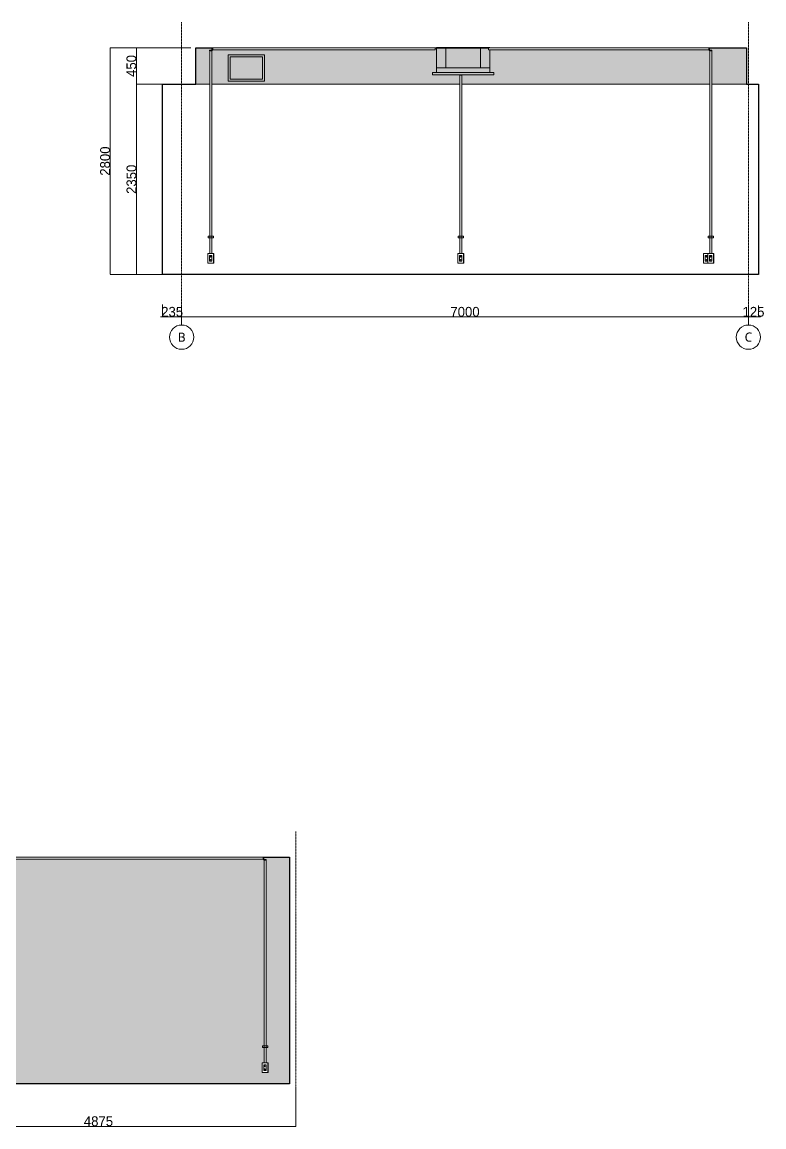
# Model space of a CAD drawing. Header units: millimetres. Extents: x -376000 to 292178, y -193032 to 188048.
# Drawn here: x -161039 to -151878, y -161838 to -148190 of the extents above; entities that cross this region are included whole.
import ezdxf

# ---------------------------------------------------------------- set-up
doc = ezdxf.new("R2010")
doc.units = ezdxf.units.MM
doc.header["$PDMODE"] = 1
doc.header["$PDSIZE"] = -2
doc.linetypes.add('ラインタイプ-6', pattern=[5.291531, 3.175, -1.058062, 0.352704, -0.705764])
for name, color, linetype, lineweight, true_color in [('02_0.25', 1, 'Continuous', 25, 0xff0000), ('04_0.10', 7, 'Continuous', 9, 0x0099ff), ('06一点鎖線', 7, 'ラインタイプ-6', 9, 0x9999ff)]:
    doc.layers.add(name, color=color, linetype=linetype, lineweight=lineweight, true_color=true_color)
for name, color, linetype, lineweight in [('07_文字・記号', 7, 'Continuous', 9), ('_平面図（新設） (2D)', 7, 'Continuous', 5), ('寸法', 7, 'Continuous', 5)]:
    doc.layers.add(name, color=color, linetype=linetype, lineweight=lineweight)
doc.styles.add('Hiragino Kaku Gothic Pro W3', font='', dxfattribs={"bigfont": 'Hiragino Kaku Gothic Pro W3'})
doc.styles.add('Hiragino Sans W3', font='', dxfattribs={"bigfont": 'Hiragino Sans W3'})
doc.styles.add('Yu Gothic UI Semilight', font='Yu Gothic UI Semilight.ttf')
doc.styles.get('Hiragino Kaku Gothic Pro W3').set_extended_font_data('Hiragino Kaku Gothic Pro W3')
doc.styles.get('Hiragino Sans W3').set_extended_font_data('Hiragino Sans W3')
doc.dimstyles.new('建具表寸法', dxfattribs={"dimtxt": 161.781684, "dimasz": 0.199988, "dimexe": 0, "dimexo": 0.3, "dimgap": 0.005, "dimtad": 1, "dimdsep": 46, "dimtxsty": 'Hiragino Sans W3', "dimblk": 'DOT', "dimblk1": 'DOT', "dimblk2": 'DOT', "dimcen": 0, "dimazin": 0, "dimtfac": 1, "dimtix": 1, "dimtmove": 0, "dimatfit": 0, "dimldrblk": 'VW_FILLEDARROW', "dimfxl": 1, "dimfrac": 2, "dimtolj": 1, "dimarcsym": 0})

# ---------------------------------------------------------------- blocks, each defined once
blk = doc.blocks.new('グループ-651')
at = {"color": 255}
blk.add_wipeout([(-158496, -148595), (-158046, -148595), (-158046, -148920), (-158496, -148920)], dxfattribs=at).dxf.layer = '04_0.10'
at = {"layer": '04_0.10', "color": 251, "flags": 128}
blk.add_lwpolyline([(-158496, -148595), (-158046, -148595), (-158046, -148920), (-158496, -148920)], close=True, dxfattribs=at)
at = {"color": 255}
blk.add_wipeout([(-158471, -148620), (-158071, -148620), (-158071, -148895), (-158471, -148895)], dxfattribs=at).dxf.layer = '04_0.10'
at = {"layer": '04_0.10', "color": 251, "flags": 128}
blk.add_lwpolyline([(-158471, -148620), (-158071, -148620), (-158071, -148895), (-158471, -148895)], close=True, dxfattribs=at)
blk = doc.blocks.new('グループ-652')
at = {"color": 255}
blk.add_wipeout([(-152625, -151047), (-152509, -151047), (-152509, -151167), (-152625, -151167)], dxfattribs=at).dxf.layer = '04_0.10'
at = {"layer": '04_0.10', "color": 251, "flags": 128}
blk.add_lwpolyline([(-152625, -151047), (-152509, -151047), (-152509, -151167), (-152625, -151167)], close=True, dxfattribs=at)
at = {"color": 255}
blk.add_wipeout([(-152604, -151073), (-152576, -151073), (-152576, -151142), (-152604, -151142)], dxfattribs=at).dxf.layer = '04_0.10'
at = {"layer": '04_0.10', "color": 251, "flags": 128}
blk.add_lwpolyline([(-152604, -151073), (-152576, -151073), (-152576, -151142), (-152604, -151142)], close=True, dxfattribs=at)
at = {"color": 255}
blk.add_wipeout([(-152596, -151122), (-152594, -151122), (-152594, -151132), (-152596, -151132)], dxfattribs=at).dxf.layer = '04_0.10'
at = {"layer": '04_0.10', "color": 251, "flags": 128}
blk.add_lwpolyline([(-152596, -151122), (-152594, -151122), (-152594, -151132), (-152596, -151132)], close=True, dxfattribs=at)
at = {"color": 255}
blk.add_wipeout([(-152586, -151122), (-152584, -151122), (-152584, -151132), (-152586, -151132)], dxfattribs=at).dxf.layer = '04_0.10'
at = {"layer": '04_0.10', "color": 251, "flags": 128}
blk.add_lwpolyline([(-152586, -151122), (-152584, -151122), (-152584, -151132), (-152586, -151132)], close=True, dxfattribs=at)
at = {"color": 255}
blk.add_wipeout([(-152596, -151082), (-152594, -151082), (-152594, -151092), (-152596, -151092)], dxfattribs=at).dxf.layer = '04_0.10'
at = {"layer": '04_0.10', "color": 251, "flags": 128}
blk.add_lwpolyline([(-152596, -151082), (-152594, -151082), (-152594, -151092), (-152596, -151092)], close=True, dxfattribs=at)
at = {"color": 255}
blk.add_wipeout([(-152586, -151082), (-152584, -151082), (-152584, -151092), (-152586, -151092)], dxfattribs=at).dxf.layer = '04_0.10'
at = {"layer": '04_0.10', "color": 251, "flags": 128}
blk.add_lwpolyline([(-152586, -151082), (-152584, -151082), (-152584, -151092), (-152586, -151092)], close=True, dxfattribs=at)
at = {"color": 255}
blk.add_wipeout([(-152558, -151073), (-152530, -151073), (-152530, -151142), (-152558, -151142)], dxfattribs=at).dxf.layer = '04_0.10'
at = {"layer": '04_0.10', "color": 251, "flags": 128}
blk.add_lwpolyline([(-152558, -151073), (-152530, -151073), (-152530, -151142), (-152558, -151142)], close=True, dxfattribs=at)
at = {"color": 255}
blk.add_wipeout([(-152550, -151084), (-152537, -151084), (-152537, -151091), (-152550, -151091)], dxfattribs=at).dxf.layer = '04_0.10'
at = {"layer": '04_0.10', "color": 251, "flags": 128}
blk.add_lwpolyline([(-152550, -151084), (-152537, -151084), (-152537, -151091), (-152550, -151091)], close=True, dxfattribs=at)
blk = doc.blocks.new('_Dot')
at = {"color": 0, "linetype": 'ByBlock', "lineweight": -2}
blk.add_line((-0.5, 0), (-1, 0), dxfattribs=at)
at = {"color": 0, "linetype": 'ByBlock', "const_width": 0.5}
blk.add_lwpolyline([(-0.25, 0, 1), (0.25, 0, 1)], format="xyb", close=True, dxfattribs=at)
blk = doc.blocks.new('*D1007')
at = {"layer": 'Defpoints', "color": 0}
for p in [(-152069, -151690), (-151944, -151690), (-151944, -151833)]:
    blk.add_point(p, dxfattribs=at)
at = {"layer": '寸法', "color": 0, "lineweight": -2}
for p, q in [((-152069, -151690), (-152069, -151833)), ((-151944, -151690), (-151944, -151833)), ((-152081, -151833), (-152093, -151833)), ((-152069, -151833), (-151944, -151833)), ((-151932, -151833), (-151920, -151833))]:
    blk.add_line(p, q, dxfattribs=at)
at = {"layer": '寸法', "color": 0, "lineweight": -2, "xscale": 11.999267578125, "yscale": 11.999267578125, "zscale": 11.999267578125}
blk.add_blockref('_Dot', (-152069, -151833), dxfattribs=at)
at = {"layer": '寸法', "color": 0, "lineweight": -2, "xscale": 11.999267578125, "yscale": 11.999267578125, "zscale": 11.999267578125, "rotation": 180}
blk.add_blockref('_Dot', (-151944, -151833), dxfattribs=at)
at = {"layer": '寸法', "color": 0, "insert": (-152006, -151770), "char_height": 121.3, "attachment_point": 5, "style": 'Hiragino Kaku Gothic Pro W3'}
blk.add_mtext('\\A1;125', dxfattribs=at)
blk = doc.blocks.new('VW_FILLEDARROW')
at = {"color": 0, "linetype": 'Continuous', "lineweight": 5, "transparency": 16777216, "flags": 128}
blk.add_lwpolyline([(-161.3, 43.2), (0, 0), (-161.3, -43.2)], close=True, dxfattribs=at)
blk = doc.blocks.new('*D1008')
at = {"layer": 'Defpoints', "color": 0}
for p in [(-159069, -151690), (-152069, -151690), (-152069, -151833)]:
    blk.add_point(p, dxfattribs=at)
at = {"layer": '寸法', "color": 0, "lineweight": -2}
for p, q in [((-159069, -151690), (-159069, -151833)), ((-152069, -151690), (-152069, -151833)), ((-159057, -151833), (-152081, -151833))]:
    blk.add_line(p, q, dxfattribs=at)
at = {"layer": '寸法', "color": 0, "lineweight": -2, "xscale": 11.999267578125, "yscale": 11.999267578125, "zscale": 11.999267578125, "rotation": 180}
blk.add_blockref('_Dot', (-159069, -151833), dxfattribs=at)
at = {"layer": '寸法', "color": 0, "lineweight": -2, "xscale": 11.999267578125, "yscale": 11.999267578125, "zscale": 11.999267578125}
blk.add_blockref('_Dot', (-152069, -151833), dxfattribs=at)
at = {"layer": '寸法', "color": 0, "insert": (-155569, -151770), "char_height": 121.3, "attachment_point": 5, "style": 'Hiragino Kaku Gothic Pro W3'}
blk.add_mtext('\\A1;7000', dxfattribs=at)
blk = doc.blocks.new('*D1009')
at = {"layer": 'Defpoints', "color": 0}
for p in [(-159304, -151680), (-159069, -151690), (-159069, -151833)]:
    blk.add_point(p, dxfattribs=at)
at = {"layer": '寸法', "color": 0, "lineweight": -2}
for p, q in [((-159304, -151680), (-159304, -151833)), ((-159069, -151690), (-159069, -151833)), ((-159316, -151833), (-159328, -151833)), ((-159304, -151833), (-159069, -151833)), ((-159057, -151833), (-159045, -151833))]:
    blk.add_line(p, q, dxfattribs=at)
at = {"layer": '寸法', "color": 0, "lineweight": -2, "xscale": 11.999267578125, "yscale": 11.999267578125, "zscale": 11.999267578125}
blk.add_blockref('_Dot', (-159304, -151833), dxfattribs=at)
at = {"layer": '寸法', "color": 0, "lineweight": -2, "xscale": 11.999267578125, "yscale": 11.999267578125, "zscale": 11.999267578125, "rotation": 180}
blk.add_blockref('_Dot', (-159069, -151833), dxfattribs=at)
at = {"layer": '寸法', "color": 0, "insert": (-159186, -151770), "char_height": 121.3, "attachment_point": 5, "style": 'Hiragino Kaku Gothic Pro W3'}
blk.add_mtext('\\A1;235', dxfattribs=at)
blk = doc.blocks.new('*D1045')
at = {"layer": 'Defpoints', "color": 0}
for p in [(-162533, -161357), (-157658, -161357), (-162533, -161832)]:
    blk.add_point(p, dxfattribs=at)
at = {"layer": '寸法', "color": 0, "lineweight": -2}
for p, q in [((-162533, -161357), (-162533, -161832)), ((-157658, -161357), (-157658, -161832)), ((-157670, -161832), (-162521, -161832))]:
    blk.add_line(p, q, dxfattribs=at)
at = {"layer": '寸法', "color": 0, "lineweight": -2, "xscale": 11.999267578125, "yscale": 11.999267578125, "zscale": 11.999267578125, "rotation": 180}
blk.add_blockref('_Dot', (-162533, -161832), dxfattribs=at)
at = {"layer": '寸法', "color": 0, "lineweight": -2, "xscale": 11.999267578125, "yscale": 11.999267578125, "zscale": 11.999267578125}
blk.add_blockref('_Dot', (-157658, -161832), dxfattribs=at)
at = {"layer": '寸法', "color": 0, "insert": (-160096, -161769), "char_height": 121.3, "attachment_point": 5, "style": 'Hiragino Kaku Gothic Pro W3'}
blk.add_mtext('\\A1;4875', dxfattribs=at)
blk = doc.blocks.new('グループ-667')
at = {"layer": '02_0.25', "linetype": 'Continuous', "lineweight": 0, "true_color": 0xf8f8ef}
blk.add_hatch(color=7, dxfattribs=at).paths.add_polyline_path([(-155921, -148504), (-155261, -148504), (-155261, -148811), (-155211, -148811), (-155211, -148841), (-155971, -148841), (-155971, -148811), (-155921, -148811)])
at = {"layer": '04_0.10', "color": 7, "linetype": 'Continuous'}
for p, q in [((-155921, -148504), (-155261, -148504)), ((-155921, -148504), (-155921, -148811)), ((-155921, -148504), (-155261, -148504)), ((-155921, -148504), (-155921, -148811)), ((-155804, -148504), (-155804, -148757)), ((-155378, -148504), (-155378, -148757)), ((-155261, -148504), (-155261, -148811)), ((-155261, -148504), (-155261, -148811)), ((-155921, -148757), (-155261, -148757)), ((-155971, -148811), (-155211, -148811)), ((-155971, -148811), (-155971, -148841)), ((-155971, -148811), (-155921, -148811)), ((-155971, -148811), (-155971, -148841)), ((-155971, -148841), (-155211, -148841)), ((-155971, -148841), (-155211, -148841)), ((-155261, -148811), (-155211, -148811)), ((-155211, -148811), (-155211, -148841)), ((-155211, -148811), (-155211, -148841))]:
    blk.add_line(p, q, dxfattribs=at)
blk = doc.blocks.new('グループ-673')
at = {"color": 255}
blk.add_wipeout([(-158744, -151047), (-158674, -151047), (-158674, -151167), (-158744, -151167)], dxfattribs=at).dxf.layer = '04_0.10'
at = {"layer": '04_0.10', "color": 251, "flags": 128}
blk.add_lwpolyline([(-158744, -151047), (-158674, -151047), (-158674, -151167), (-158744, -151167)], close=True, dxfattribs=at)
at = {"color": 255}
blk.add_wipeout([(-158695, -151142), (-158723, -151142), (-158723, -151073), (-158695, -151073)], dxfattribs=at).dxf.layer = '04_0.10'
at = {"layer": '04_0.10', "color": 251, "flags": 128}
blk.add_lwpolyline([(-158695, -151142), (-158723, -151142), (-158723, -151073), (-158695, -151073)], close=True, dxfattribs=at)
at = {"color": 255}
blk.add_wipeout([(-158705, -151122), (-158703, -151122), (-158703, -151132), (-158705, -151132)], dxfattribs=at).dxf.layer = '04_0.10'
at = {"layer": '04_0.10', "color": 251, "flags": 128}
blk.add_lwpolyline([(-158705, -151122), (-158703, -151122), (-158703, -151132), (-158705, -151132)], close=True, dxfattribs=at)
at = {"color": 255}
blk.add_wipeout([(-158715, -151122), (-158713, -151122), (-158713, -151132), (-158715, -151132)], dxfattribs=at).dxf.layer = '04_0.10'
at = {"layer": '04_0.10', "color": 251, "flags": 128}
blk.add_lwpolyline([(-158715, -151122), (-158713, -151122), (-158713, -151132), (-158715, -151132)], close=True, dxfattribs=at)
at = {"color": 255}
blk.add_wipeout([(-158705, -151082), (-158703, -151082), (-158703, -151092), (-158705, -151092)], dxfattribs=at).dxf.layer = '04_0.10'
at = {"layer": '04_0.10', "color": 251, "flags": 128}
blk.add_lwpolyline([(-158705, -151082), (-158703, -151082), (-158703, -151092), (-158705, -151092)], close=True, dxfattribs=at)
at = {"color": 255}
blk.add_wipeout([(-158715, -151082), (-158713, -151082), (-158713, -151092), (-158715, -151092)], dxfattribs=at).dxf.layer = '04_0.10'
at = {"layer": '04_0.10', "color": 251, "flags": 128}
blk.add_lwpolyline([(-158715, -151082), (-158713, -151082), (-158713, -151092), (-158715, -151092)], close=True, dxfattribs=at)
blk = doc.blocks.new('グループ-674')
at = {"color": 255}
blk.add_wipeout([(-155656, -151047), (-155586, -151047), (-155586, -151167), (-155656, -151167)], dxfattribs=at).dxf.layer = '04_0.10'
at = {"layer": '04_0.10', "color": 251, "flags": 128}
blk.add_lwpolyline([(-155656, -151047), (-155586, -151047), (-155586, -151167), (-155656, -151167)], close=True, dxfattribs=at)
at = {"color": 255}
blk.add_wipeout([(-155607, -151142), (-155635, -151142), (-155635, -151073), (-155607, -151073)], dxfattribs=at).dxf.layer = '04_0.10'
at = {"layer": '04_0.10', "color": 251, "flags": 128}
blk.add_lwpolyline([(-155607, -151142), (-155635, -151142), (-155635, -151073), (-155607, -151073)], close=True, dxfattribs=at)
at = {"color": 255}
blk.add_wipeout([(-155617, -151122), (-155615, -151122), (-155615, -151132), (-155617, -151132)], dxfattribs=at).dxf.layer = '04_0.10'
at = {"layer": '04_0.10', "color": 251, "flags": 128}
blk.add_lwpolyline([(-155617, -151122), (-155615, -151122), (-155615, -151132), (-155617, -151132)], close=True, dxfattribs=at)
at = {"color": 255}
blk.add_wipeout([(-155627, -151122), (-155625, -151122), (-155625, -151132), (-155627, -151132)], dxfattribs=at).dxf.layer = '04_0.10'
at = {"layer": '04_0.10', "color": 251, "flags": 128}
blk.add_lwpolyline([(-155627, -151122), (-155625, -151122), (-155625, -151132), (-155627, -151132)], close=True, dxfattribs=at)
at = {"color": 255}
blk.add_wipeout([(-155617, -151082), (-155615, -151082), (-155615, -151092), (-155617, -151092)], dxfattribs=at).dxf.layer = '04_0.10'
at = {"layer": '04_0.10', "color": 251, "flags": 128}
blk.add_lwpolyline([(-155617, -151082), (-155615, -151082), (-155615, -151092), (-155617, -151092)], close=True, dxfattribs=at)
at = {"color": 255}
blk.add_wipeout([(-155627, -151082), (-155625, -151082), (-155625, -151092), (-155627, -151092)], dxfattribs=at).dxf.layer = '04_0.10'
at = {"layer": '04_0.10', "color": 251, "flags": 128}
blk.add_lwpolyline([(-155627, -151082), (-155625, -151082), (-155625, -151092), (-155627, -151092)], close=True, dxfattribs=at)
blk = doc.blocks.new('グループ-675')
at = {"color": 255}
blk.add_wipeout([(-152569, -151047), (-152499, -151047), (-152499, -151167), (-152569, -151167)], dxfattribs=at).dxf.layer = '04_0.10'
at = {"layer": '04_0.10', "color": 251, "flags": 128}
blk.add_lwpolyline([(-152569, -151047), (-152499, -151047), (-152499, -151167), (-152569, -151167)], close=True, dxfattribs=at)
at = {"color": 255}
blk.add_wipeout([(-152548, -151073), (-152520, -151073), (-152520, -151142), (-152548, -151142)], dxfattribs=at).dxf.layer = '04_0.10'
at = {"layer": '04_0.10', "color": 251, "flags": 128}
blk.add_lwpolyline([(-152548, -151073), (-152520, -151073), (-152520, -151142), (-152548, -151142)], close=True, dxfattribs=at)
at = {"color": 255}
blk.add_wipeout([(-152540, -151122), (-152538, -151122), (-152538, -151132), (-152540, -151132)], dxfattribs=at).dxf.layer = '04_0.10'
at = {"layer": '04_0.10', "color": 251, "flags": 128}
blk.add_lwpolyline([(-152540, -151122), (-152538, -151122), (-152538, -151132), (-152540, -151132)], close=True, dxfattribs=at)
at = {"color": 255}
blk.add_wipeout([(-152530, -151122), (-152528, -151122), (-152528, -151132), (-152530, -151132)], dxfattribs=at).dxf.layer = '04_0.10'
at = {"layer": '04_0.10', "color": 251, "flags": 128}
blk.add_lwpolyline([(-152530, -151122), (-152528, -151122), (-152528, -151132), (-152530, -151132)], close=True, dxfattribs=at)
at = {"color": 255}
blk.add_wipeout([(-152540, -151082), (-152538, -151082), (-152538, -151092), (-152540, -151092)], dxfattribs=at).dxf.layer = '04_0.10'
at = {"layer": '04_0.10', "color": 251, "flags": 128}
blk.add_lwpolyline([(-152540, -151082), (-152538, -151082), (-152538, -151092), (-152540, -151092)], close=True, dxfattribs=at)
at = {"color": 255}
blk.add_wipeout([(-152530, -151082), (-152528, -151082), (-152528, -151092), (-152530, -151092)], dxfattribs=at).dxf.layer = '04_0.10'
at = {"layer": '04_0.10', "color": 251, "flags": 128}
blk.add_lwpolyline([(-152530, -151082), (-152528, -151082), (-152528, -151092), (-152530, -151092)], close=True, dxfattribs=at)
blk = doc.blocks.new('グループ-676')
at = {"layer": '04_0.10', "linetype": 'Continuous', "lineweight": 0, "true_color": 0xe6e2cf}
for points in [[(-158746, -151047), (-158671, -151047), (-158671, -151167), (-158746, -151167)], [(-155659, -151047), (-155584, -151047), (-155584, -151167), (-155659, -151167)], [(-152572, -151047), (-152497, -151047), (-152497, -151167), (-152572, -151167)]]:
    blk.add_hatch(color=254, dxfattribs=at).paths.add_polyline_path(points)
at = {"layer": '04_0.10', "color": 251, "flags": 128}
for points in [[(-158746, -151047), (-158671, -151047), (-158671, -151167), (-158746, -151167)], [(-155659, -151047), (-155584, -151047), (-155584, -151167), (-155659, -151167)], [(-152572, -151047), (-152497, -151047), (-152497, -151167), (-152572, -151167)]]:
    blk.add_lwpolyline(points, close=True, dxfattribs=at)
at = {"color": 255}
for points in [[(-155939, -148532), (-158684, -148532), (-158684, -148507), (-155939, -148507)], [(-155279, -148532), (-152559, -148532), (-152559, -148507), (-155279, -148507)]]:
    blk.add_wipeout(points, dxfattribs=at).dxf.layer = '04_0.10'
at = {"layer": '04_0.10', "color": 251, "flags": 128}
for points in [[(-155939, -148532), (-158684, -148532), (-158684, -148507), (-155939, -148507)], [(-155279, -148532), (-152559, -148532), (-152559, -148507), (-155279, -148507)]]:
    blk.add_lwpolyline(points, close=True, dxfattribs=at)
at = {"layer": '04_0.10', "color": 251}
blk.add_blockref('グループ-674', (0, 0), dxfattribs=at)
at = {"color": 255}
for points in [[(-158684, -148535), (-158694, -148535), (-158694, -148507), (-158684, -148507)], [(-152559, -148507), (-152549, -148507), (-152549, -148535), (-152559, -148535)], [(-155634, -151047), (-155634, -148844), (-155609, -148844), (-155609, -151047)]]:
    blk.add_wipeout(points, dxfattribs=at).dxf.layer = '04_0.10'
at = {"layer": '04_0.10', "color": 251, "flags": 128}
for points in [[(-158684, -148535), (-158694, -148535), (-158694, -148507), (-158684, -148507)], [(-152559, -148507), (-152549, -148507), (-152549, -148535), (-152559, -148535)], [(-155634, -151047), (-155634, -148844), (-155609, -148844), (-155609, -151047)], [(-155654, -150836), (-155589, -150836), (-155589, -150856), (-155654, -150856)]]:
    blk.add_lwpolyline(points, close=True, dxfattribs=at)
at = {"color": 255}
for points in [[(-158721, -151047), (-158721, -148545), (-158696, -148545), (-158696, -151047)], [(-152547, -148545), (-152522, -148545), (-152522, -151047), (-152547, -151047)]]:
    blk.add_wipeout(points, dxfattribs=at).dxf.layer = '04_0.10'
at = {"layer": '04_0.10', "color": 251, "flags": 128}
for points in [[(-158721, -151047), (-158721, -148545), (-158696, -148545), (-158696, -151047)], [(-152547, -148545), (-152522, -148545), (-152522, -151047), (-152547, -151047)], [(-158741, -150836), (-158676, -150836), (-158676, -150856), (-158741, -150856)], [(-152567, -150836), (-152502, -150836), (-152502, -150856), (-152567, -150856)]]:
    blk.add_lwpolyline(points, close=True, dxfattribs=at)
at = {"layer": '04_0.10', "color": 251}
for name in ['グループ-673', 'グループ-675']:
    blk.add_blockref(name, (0, 0), dxfattribs=at)
at = {"color": 255}
for points in [[(-158724, -148545), (-158724, -148535), (-158694, -148535), (-158694, -148545)], [(-152549, -148535), (-152519, -148535), (-152519, -148545), (-152549, -148545)]]:
    blk.add_wipeout(points, dxfattribs=at).dxf.layer = '04_0.10'
at = {"layer": '04_0.10', "color": 251, "flags": 128}
for points in [[(-158724, -148545), (-158724, -148535), (-158694, -148535), (-158694, -148545)], [(-152549, -148535), (-152519, -148535), (-152519, -148545), (-152549, -148545)]]:
    blk.add_lwpolyline(points, close=True, dxfattribs=at)
blk = doc.blocks.new('グループ-689')
at = {"color": 255}
blk.add_wipeout([(-158073, -161047), (-158003, -161047), (-158003, -161167), (-158073, -161167)], dxfattribs=at).dxf.layer = '04_0.10'
at = {"layer": '04_0.10', "color": 251, "flags": 128}
blk.add_lwpolyline([(-158073, -161047), (-158003, -161047), (-158003, -161167), (-158073, -161167)], close=True, dxfattribs=at)
at = {"color": 255}
blk.add_wipeout([(-158052, -161072), (-158024, -161072), (-158024, -161142), (-158052, -161142)], dxfattribs=at).dxf.layer = '04_0.10'
at = {"layer": '04_0.10', "color": 251, "flags": 128}
blk.add_lwpolyline([(-158052, -161072), (-158024, -161072), (-158024, -161142), (-158052, -161142)], close=True, dxfattribs=at)
at = {"color": 255}
blk.add_wipeout([(-158044, -161122), (-158042, -161122), (-158042, -161132), (-158044, -161132)], dxfattribs=at).dxf.layer = '04_0.10'
at = {"layer": '04_0.10', "color": 251, "flags": 128}
blk.add_lwpolyline([(-158044, -161122), (-158042, -161122), (-158042, -161132), (-158044, -161132)], close=True, dxfattribs=at)
at = {"color": 255}
blk.add_wipeout([(-158034, -161122), (-158032, -161122), (-158032, -161132), (-158034, -161132)], dxfattribs=at).dxf.layer = '04_0.10'
at = {"layer": '04_0.10', "color": 251, "flags": 128}
blk.add_lwpolyline([(-158034, -161122), (-158032, -161122), (-158032, -161132), (-158034, -161132)], close=True, dxfattribs=at)
at = {"color": 255}
blk.add_wipeout([(-158044, -161082), (-158042, -161082), (-158042, -161092), (-158044, -161092)], dxfattribs=at).dxf.layer = '04_0.10'
at = {"layer": '04_0.10', "color": 251, "flags": 128}
blk.add_lwpolyline([(-158044, -161082), (-158042, -161082), (-158042, -161092), (-158044, -161092)], close=True, dxfattribs=at)
at = {"color": 255}
blk.add_wipeout([(-158034, -161082), (-158032, -161082), (-158032, -161092), (-158034, -161092)], dxfattribs=at).dxf.layer = '04_0.10'
at = {"layer": '04_0.10', "color": 251, "flags": 128}
blk.add_lwpolyline([(-158034, -161082), (-158032, -161082), (-158032, -161092), (-158034, -161092)], close=True, dxfattribs=at)
blk = doc.blocks.new('グループ-690')
at = {"color": 255}
blk.add_wipeout([(-162393, -161047), (-162323, -161047), (-162323, -161167), (-162393, -161167)], dxfattribs=at).dxf.layer = '04_0.10'
at = {"layer": '04_0.10', "color": 251, "flags": 128}
blk.add_lwpolyline([(-162393, -161047), (-162323, -161047), (-162323, -161167), (-162393, -161167)], close=True, dxfattribs=at)
at = {"color": 255}
blk.add_wipeout([(-162344, -161142), (-162372, -161142), (-162372, -161072), (-162344, -161072)], dxfattribs=at).dxf.layer = '04_0.10'
at = {"layer": '04_0.10', "color": 251, "flags": 128}
blk.add_lwpolyline([(-162344, -161142), (-162372, -161142), (-162372, -161072), (-162344, -161072)], close=True, dxfattribs=at)
at = {"color": 255}
blk.add_wipeout([(-162354, -161122), (-162352, -161122), (-162352, -161132), (-162354, -161132)], dxfattribs=at).dxf.layer = '04_0.10'
at = {"layer": '04_0.10', "color": 251, "flags": 128}
blk.add_lwpolyline([(-162354, -161122), (-162352, -161122), (-162352, -161132), (-162354, -161132)], close=True, dxfattribs=at)
at = {"color": 255}
blk.add_wipeout([(-162364, -161122), (-162362, -161122), (-162362, -161132), (-162364, -161132)], dxfattribs=at).dxf.layer = '04_0.10'
at = {"layer": '04_0.10', "color": 251, "flags": 128}
blk.add_lwpolyline([(-162364, -161122), (-162362, -161122), (-162362, -161132), (-162364, -161132)], close=True, dxfattribs=at)
at = {"color": 255}
blk.add_wipeout([(-162354, -161082), (-162352, -161082), (-162352, -161092), (-162354, -161092)], dxfattribs=at).dxf.layer = '04_0.10'
at = {"layer": '04_0.10', "color": 251, "flags": 128}
blk.add_lwpolyline([(-162354, -161082), (-162352, -161082), (-162352, -161092), (-162354, -161092)], close=True, dxfattribs=at)
at = {"color": 255}
blk.add_wipeout([(-162364, -161082), (-162362, -161082), (-162362, -161092), (-162364, -161092)], dxfattribs=at).dxf.layer = '04_0.10'
at = {"layer": '04_0.10', "color": 251, "flags": 128}
blk.add_lwpolyline([(-162364, -161082), (-162362, -161082), (-162362, -161092), (-162364, -161092)], close=True, dxfattribs=at)
blk = doc.blocks.new('グループ-691')
at = {"layer": '04_0.10', "linetype": 'Continuous', "lineweight": 0, "true_color": 0xe6e2cf}
for points in [[(-162396, -161047), (-162321, -161047), (-162321, -161167), (-162396, -161167)], [(-158076, -161047), (-158001, -161047), (-158001, -161167), (-158076, -161167)]]:
    blk.add_hatch(color=254, dxfattribs=at).paths.add_polyline_path(points)
at = {"layer": '04_0.10', "color": 251, "flags": 128}
for points in [[(-162396, -161047), (-162321, -161047), (-162321, -161167), (-162396, -161167)], [(-158076, -161047), (-158001, -161047), (-158001, -161167), (-158076, -161167)]]:
    blk.add_lwpolyline(points, close=True, dxfattribs=at)
at = {"color": 255}
blk.add_wipeout([(-158063, -158507), (-158053, -158507), (-158053, -158535), (-158063, -158535)], dxfattribs=at).dxf.layer = '04_0.10'
at = {"layer": '04_0.10', "color": 251, "flags": 128}
blk.add_lwpolyline([(-158063, -158507), (-158053, -158507), (-158053, -158535), (-158063, -158535)], close=True, dxfattribs=at)
at = {"color": 255}
blk.add_wipeout([(-158051, -158545), (-158026, -158545), (-158026, -161047), (-158051, -161047)], dxfattribs=at).dxf.layer = '04_0.10'
at = {"layer": '04_0.10', "color": 251, "flags": 128}
for points in [[(-158051, -158545), (-158026, -158545), (-158026, -161047), (-158051, -161047)], [(-158071, -160836), (-158006, -160836), (-158006, -160856), (-158071, -160856)]]:
    blk.add_lwpolyline(points, close=True, dxfattribs=at)
at = {"layer": '04_0.10', "color": 251}
blk.add_blockref('グループ-689', (0, 0), dxfattribs=at)
at = {"color": 255}
blk.add_wipeout([(-158053, -158535), (-158023, -158535), (-158023, -158545), (-158053, -158545)], dxfattribs=at).dxf.layer = '04_0.10'
at = {"layer": '04_0.10', "color": 251, "flags": 128}
blk.add_lwpolyline([(-158053, -158535), (-158023, -158535), (-158023, -158545), (-158053, -158545)], close=True, dxfattribs=at)
at = {"color": 255}
blk.add_wipeout([(-158063, -158532), (-162333, -158532), (-162333, -158507), (-158063, -158507)], dxfattribs=at).dxf.layer = '04_0.10'
at = {"layer": '04_0.10', "color": 251, "flags": 128}
blk.add_lwpolyline([(-158063, -158532), (-162333, -158532), (-162333, -158507), (-158063, -158507)], close=True, dxfattribs=at)
at = {"color": 255}
blk.add_wipeout([(-162343, -158507), (-162333, -158507), (-162333, -158535), (-162343, -158535)], dxfattribs=at).dxf.layer = '04_0.10'
at = {"layer": '04_0.10', "color": 251, "flags": 128}
blk.add_lwpolyline([(-162343, -158507), (-162333, -158507), (-162333, -158535), (-162343, -158535)], close=True, dxfattribs=at)
at = {"color": 255}
blk.add_wipeout([(-162371, -158545), (-162346, -158545), (-162346, -161047), (-162371, -161047)], dxfattribs=at).dxf.layer = '04_0.10'
at = {"layer": '04_0.10', "color": 251, "flags": 128}
for points in [[(-162371, -158545), (-162346, -158545), (-162346, -161047), (-162371, -161047)], [(-162391, -160836), (-162326, -160836), (-162326, -160856), (-162391, -160856)]]:
    blk.add_lwpolyline(points, close=True, dxfattribs=at)
at = {"layer": '04_0.10', "color": 251}
blk.add_blockref('グループ-690', (0, 0), dxfattribs=at)
at = {"color": 255}
blk.add_wipeout([(-162373, -158535), (-162343, -158535), (-162343, -158545), (-162373, -158545)], dxfattribs=at).dxf.layer = '04_0.10'
at = {"layer": '04_0.10', "color": 251, "flags": 128}
blk.add_lwpolyline([(-162373, -158535), (-162343, -158535), (-162343, -158545), (-162373, -158545)], close=True, dxfattribs=at)
blk = doc.blocks.new('*D1100')
at = {"layer": 'Defpoints', "color": 0}
for p in [(-159626, -148507), (-158954, -148507), (-158954, -148957)]:
    blk.add_point(p, dxfattribs=at)
at = {"layer": '寸法', "color": 0, "lineweight": -2}
for p, q in [((-158954, -148507), (-159626, -148507)), ((-159626, -148945), (-159626, -148519)), ((-158954, -148957), (-159626, -148957))]:
    blk.add_line(p, q, dxfattribs=at)
at = {"layer": '寸法', "color": 0, "lineweight": -2, "xscale": 11.999267578125, "yscale": 11.999267578125, "zscale": 11.999267578125}
for p, rotation in [((-159626, -148507), 90), ((-159626, -148957), 270)]:
    blk.add_blockref('_Dot', p, dxfattribs=dict(at, rotation=rotation))
at = {"layer": '寸法', "color": 0, "insert": (-159689, -148732), "char_height": 121.3, "attachment_point": 5, "rotation": 90, "style": 'Hiragino Kaku Gothic Pro W3'}
blk.add_mtext('\\A1;450', dxfattribs=at)
blk = doc.blocks.new('*D1101')
at = {"layer": 'Defpoints', "color": 0}
for p in [(-159626, -148957), (-158954, -148957), (-158954, -151307)]:
    blk.add_point(p, dxfattribs=at)
at = {"layer": '寸法', "color": 0, "lineweight": -2}
for p, q in [((-158954, -148957), (-159626, -148957)), ((-159626, -151295), (-159626, -148969)), ((-158954, -151307), (-159626, -151307))]:
    blk.add_line(p, q, dxfattribs=at)
at = {"layer": '寸法', "color": 0, "lineweight": -2, "xscale": 11.999267578125, "yscale": 11.999267578125, "zscale": 11.999267578125}
for p, rotation in [((-159626, -148957), 90), ((-159626, -151307), 270)]:
    blk.add_blockref('_Dot', p, dxfattribs=dict(at, rotation=rotation))
at = {"layer": '寸法', "color": 0, "insert": (-159688, -150132), "char_height": 121.3, "attachment_point": 5, "rotation": 90, "style": 'Hiragino Kaku Gothic Pro W3'}
blk.add_mtext('\\A1;2350', dxfattribs=at)
blk = doc.blocks.new('*D1102')
at = {"layer": 'Defpoints', "color": 0}
for p in [(-159950, -148507), (-159216, -148507), (-158954, -151307)]:
    blk.add_point(p, dxfattribs=at)
at = {"layer": '寸法', "color": 0, "lineweight": -2}
for p, q in [((-159216, -148507), (-159950, -148507)), ((-159950, -151295), (-159950, -148519)), ((-158954, -151307), (-159950, -151307))]:
    blk.add_line(p, q, dxfattribs=at)
at = {"layer": '寸法', "color": 0, "lineweight": -2, "xscale": 11.999267578125, "yscale": 11.999267578125, "zscale": 11.999267578125}
for p, rotation in [((-159950, -148507), 90), ((-159950, -151307), 270)]:
    blk.add_blockref('_Dot', p, dxfattribs=dict(at, rotation=rotation))
at = {"layer": '寸法', "color": 0, "insert": (-160014, -149907), "char_height": 121.3, "attachment_point": 5, "rotation": 90, "style": 'Hiragino Kaku Gothic Pro W3'}
blk.add_mtext('\\A1;2800', dxfattribs=at)
blk = doc.blocks.new('平面図（新設） (2D)')
at = {"layer": '02_0.25', "linetype": 'Continuous', "lineweight": 0}
blk.add_hatch(color=255, dxfattribs=at).paths.add_polyline_path([(-162658.18, -159007.051), (-162508.18, -159007.051), (-162508.18, -158507.051), (-157738.18, -158507.051), (-157738.18, -161307.051), (-162658.18, -161307.051)])
at = {"layer": '02_0.25', "color": 251, "flags": 128}
blk.add_lwpolyline([(-162658.18, -159007.051), (-162508.18, -159007.051), (-162508.18, -158507.051), (-157738.18, -158507.051), (-157738.18, -161307.051), (-162658.18, -161307.051)], close=True, dxfattribs=at)
at = {"layer": '06一点鎖線'}
for p, q in [((-159068.567, -148190.095), (-159068.567, -151690.095)), ((-159068.567, -148190.095), (-159068.567, -151690.095)), ((-152068.567, -148190.095), (-152068.567, -151690.095)), ((-157658.18, -158189.975), (-157658.18, -161689.975))]:
    blk.add_line(p, q, dxfattribs=at)
at = {"layer": '07_文字・記号', "color": 7, "linetype": 'Continuous'}
for p, q in [((-159068.567, -151832.55), (-159068.567, -151932.55)), ((-152068.567, -151832.55), (-152068.567, -151932.55))]:
    blk.add_line(p, q, dxfattribs=at)
for centre in [(-159068.567, -152082.55), (-152068.567, -152082.55)]:
    blk.add_circle(centre, 150, dxfattribs=at)
at = {"layer": '02_0.25', "color": 7}
for name in ['グループ-651', 'グループ-667']:
    blk.add_blockref(name, (0, 0), dxfattribs=at)
at = {"layer": '04_0.10', "color": 7}
blk.add_blockref('グループ-652', (0, 0), dxfattribs=at)
at = {"layer": '07_文字・記号', "color": 7, "char_height": 113.068, "attachment_point": 5, "line_spacing_factor": 1.005558, "style": 'Yu Gothic UI Semilight'}
for s, insert in [('B', (-159068.567, -152082.55)), ('C', (-152068.567, -152082.55))]:
    blk.add_mtext(s, dxfattribs=dict(at, insert=insert))
at = {"layer": '寸法'}
for base, p1, p2, override, picture, middle in [((-159950.167, -148507.171), (-158953.567, -151307.171), (-159216.067, -148507.171), {"dimtxt": 121.336263, "dimasz": 11.999268, "dimgap": 0.75, "dimpost": '<>', "dimtxsty": 'Hiragino Kaku Gothic Pro W3', "dimtmove": 2}, '*D1102', (-160013.644, -149907.171)), ((-159625.53, -148507.171), (-158953.567, -148957.171), (-158953.567, -148507.171), {"dimtxt": 121.336263, "dimasz": 11.999268, "dimgap": 0.75, "dimpost": '<>', "dimtxsty": 'Hiragino Kaku Gothic Pro W3', "dimtmove": 2}, '*D1100', (-159688.77, -148732.171)), ((-159625.53, -148957.171), (-158953.567, -151307.171), (-158953.567, -148957.171), {"dimtxt": 121.336263, "dimasz": 11.999268, "dimgap": 0.3, "dimpost": '<>', "dimtxsty": 'Hiragino Kaku Gothic Pro W3', "dimtmove": 2}, '*D1101', (-159688.478, -150132.171))]:
    dim = blk.add_linear_dim(base=base, p1=p1, p2=p2, angle=270, dimstyle='建具表寸法', override=override, dxfattribs=at)
    dim.commit()
    dim.dimension.update_dxf_attribs({"geometry": picture, "text_midpoint": middle})
for base, p1, p2, picture, middle in [((-159068.567, -151832.55), (-159303.567, -151680.097), (-159068.567, -151690.095), '*D1009', (-159186.067, -151769.602)), ((-152068.567, -151832.55), (-159068.567, -151690.095), (-152068.567, -151690.095), '*D1008', (-155568.567, -151769.76)), ((-151943.567, -151832.55), (-152068.567, -151690.095), (-151943.567, -151690.095), '*D1007', (-152006.067, -151769.76))]:
    dim = blk.add_linear_dim(base=base, p1=p1, p2=p2, dimstyle='建具表寸法', override={"dimtxt": 121.336263, "dimasz": 11.999268, "dimgap": 0.3, "dimpost": '<>', "dimtxsty": 'Hiragino Kaku Gothic Pro W3', "dimtmove": 2}, dxfattribs=at)
    dim.commit()
    dim.dimension.update_dxf_attribs({"geometry": picture, "text_midpoint": middle})
dim = blk.add_aligned_dim(p1=(-157658.18, -161357.051), p2=(-162533.18, -161357.051), distance=475.379, dimstyle='建具表寸法', override={"dimtxt": 121.336263, "dimasz": 11.999268, "dimgap": 0.75, "dimpost": '<>', "dimtxsty": 'Hiragino Kaku Gothic Pro W3', "dimtmove": 2}, dxfattribs=at)
dim.commit()
dim.dimension.update_dxf_attribs({"geometry": '*D1045', "text_midpoint": (-160095.68, -161768.952)})
at = {"layer": '04_0.10', "linetype": 'Continuous', "lineweight": 0, "true_color": 0xbbbbbb}
blk.add_hatch(color=9, dxfattribs=at).paths.add_polyline_path([(-158893.567, -148507.171), (-152093.567, -148507.171), (-152093.567, -148957.171), (-158893.567, -148957.171)])
at = {"layer": '02_0.25', "color": 251, "flags": 128}
blk.add_lwpolyline([(-159303.567, -151307.171), (-159303.567, -148957.171), (-158894.678, -148957.171), (-158894.678, -148507.171), (-152093.567, -148507.171), (-152093.567, -148957.171), (-151943.567, -148957.171), (-151943.567, -151307.171)], close=True, dxfattribs=at)
at = {"layer": '04_0.10', "color": 251, "flags": 128}
blk.add_lwpolyline([(-158893.567, -148507.171), (-152093.567, -148507.171), (-152093.567, -148957.171), (-158893.567, -148957.171)], close=True, dxfattribs=at)
at = {"layer": '02_0.25', "color": 7}
blk.add_blockref('グループ-691', (0, 0), dxfattribs=at)
blk.add_blockref('グループ-676', (0, 0), dxfattribs=at)

msp = doc.modelspace()

# ---------------------------------------------------------------- block references
at = {"layer": '_平面図（新設） (2D)'}
msp.add_blockref('平面図（新設） (2D)', (0, 0), dxfattribs=at)

doc.saveas('drawing.dxf')
